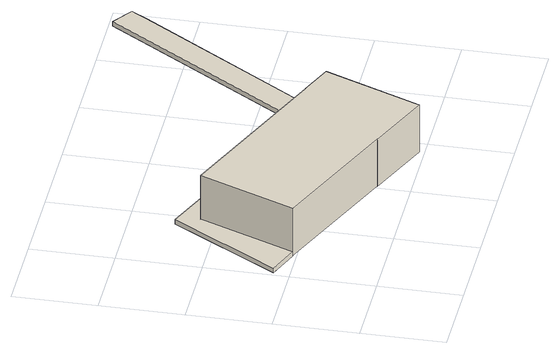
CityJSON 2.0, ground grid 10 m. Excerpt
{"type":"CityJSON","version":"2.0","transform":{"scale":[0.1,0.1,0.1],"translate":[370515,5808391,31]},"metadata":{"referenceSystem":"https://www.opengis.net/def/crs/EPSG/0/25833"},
"CityObjects":{
"building1":{"type":"Building","attributes":{"Gemeindeschluessel":"11000006","BezugspunktDach":"2200","function":"31001_3211","measuredHeight":6.89,"storeysAboveGround":1},"address":[{"country":"Germany","locality":"Berlin","thoroughfareNumber":"36B (1)","thoroughfareName":"Königstraße"}],"geometry":[{"type":"Solid","lod":"1","boundaries":[[[[0,1,2,3,4,5,6,7,8]],[[9,10,11,12,13,14,15,16,17]],[[9,17,8,7]],[[10,9,7,6]],[[11,10,6,5]],[[12,11,5,4]],[[13,12,4,3]],[[14,13,3,2]],[[15,14,2,1]],[[16,15,1,0]],[[17,16,0,8]]]]}]},
"building2":{"type":"Building","attributes":{"Gemeindeschluessel":"11000006","BezugspunktDach":"2200","function":"51009_1610","measuredHeight":0.517,"storeysAboveGround":0},"address":[{"country":"Germany","locality":"Berlin"}],"geometry":[{"type":"Solid","lod":"1","boundaries":[[[[18,19,20,21,22,23,24,25,26,27,28]],[[29,30,31,32,33,34,35,36,37,38,39]],[[29,39,28,27]],[[30,29,27,26]],[[31,30,26,25]],[[32,31,25,24]],[[33,32,24,23]],[[34,33,23,22]],[[35,34,22,21]],[[36,35,21,20]],[[37,36,20,19]],[[38,37,19,18]],[[39,38,18,28]]]]}]}
},
"vertices":[
[204,39,67],[203,39,67],[282,6,67],[330,122,67],[330,123,67],[291,139,67],[290,139,67],[91,220,67],[44,105,67],[91,220,4],[290,139,4],[291,139,4],[330,123,4],[330,122,4],[282,6,4],[203,39,4],[204,39,4],[44,105,4],
[44,105,9],[91,220,9],[290,139,9],[291,139,9],[330,123,9],[487,360,9],[499,379,9],[474,396,9],[314,154,9],[84,248,9],[6,120,9],[84,248,3],[314,154,3],[474,396,3],[499,379,3],[487,360,3],[330,123,3],[291,139,3],[290,139,3],[91,220,3],[44,105,3],[6,120,3]
]}
